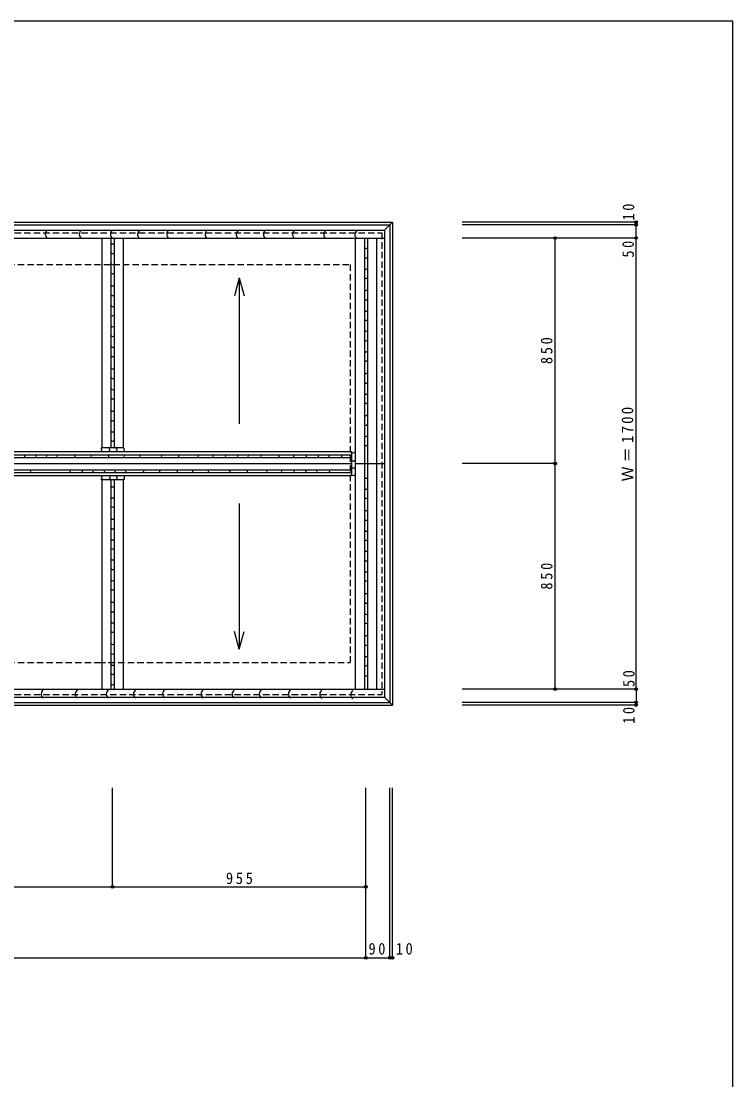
# Model space of a CAD drawing. Units: millimetres at full size, sheet at 1:20; details may follow other scales. Extents: x -5500 to 5680, y -3960 to 4020.
# Drawn here: x 2998 to 5680, y 30 to 4020 of the extents above; entities that cross this region are included whole.
import ezdxf

# ---------------------------------------------------------------- set-up
doc = ezdxf.new("R2010")
doc.units = ezdxf.units.MM
doc.header["$LTSCALE"] = 20
doc.header["$PDMODE"] = 32
doc.header["$PDSIZE"] = 10
doc.linetypes.add('DASHED1', pattern=[1.8, 1.2, -0.6])
doc.layers.add('0-0', color=134, linetype='Continuous')
doc.layers.add('1-0', color=5, linetype='Continuous')
doc.styles.add('ＭＳ ゴシック', font='')
doc.styles.get('ＭＳ ゴシック').set_extended_font_data('MS Gothic')

msp = doc.modelspace()

# ---------------------------------------------------------------- linework, layer by layer
at = {"layer": '0-0'}
for p, q in [((5680, 4020), (-5500, 4020)), ((5680, -3960), (5680, 4020))]:
    msp.add_line(p, q, dxfattribs=at)
at = {"layer": '1-0'}
for p, q in [((377.21, 3262.58), (4397.21, 3262.58)), ((387.21, 3252.58), (4387.21, 3252.58)), ((407.21, 3232.58), (4367.21, 3232.58)), ((4367.21, 3232.58), (4397.21, 3262.58)), ((4387.21, 3252.58), (4387.21, 1452.58)), ((4397.21, 3262.58), (4397.21, 1442.58)), ((407.21, 3202.58), (4367.21, 3202.58)), ((3302.21, 3202.58), (3302.21, 2412.58)), ((3336.21, 3202.58), (3336.21, 2412.58)), ((3348.21, 3202.58), (3348.21, 2412.58)), ((3382.21, 3202.58), (3382.21, 2412.58)), ((4257.21, 3202.58), (4257.21, 2307.58)), ((4257.21, 3202.58), (4257.21, 1502.58)), ((4291.21, 3202.58), (4291.21, 1502.58)), ((4303.21, 3202.58), (4303.21, 1502.58)), ((4337.21, 3202.58), (4337.21, 1502.58)), ((3819.71, 3052.58), (3801.59, 2984.96)), ((3819.71, 3052.58), (3819.71, 2502.58)), ((3819.71, 3052.58), (3837.83, 2984.96)), ((3302.21, 2412.58), (3382.21, 2412.58)), ((532.21, 2385.58), (4242.21, 2385.58)), ((532.21, 2375.58), (4242.21, 2375.58)), ((532.21, 2329.58), (4242.21, 2329.58)), ((532.21, 2319.58), (4242.21, 2319.58)), ((2427.21, 2352.58), (3382.21, 2352.58)), ((3382.21, 2352.58), (4242.21, 2352.58)), ((4257.21, 2352.58), (4367.21, 2352.58)), ((532.21, 2307.58), (4242.21, 2307.58)), ((3302.21, 2292.58), (3382.21, 2292.58)), ((3302.21, 2292.58), (3302.21, 1500.59)), ((3336.21, 2292.58), (3336.21, 1502.58)), ((3348.21, 2292.58), (3348.21, 1502.58)), ((3382.21, 2292.58), (3382.21, 1503.61)), ((3819.71, 2202.58), (3819.71, 1652.58)), ((3819.71, 1652.58), (3801.59, 1720.19)), ((3819.71, 1652.58), (3837.83, 1720.19)), ((407.21, 1502.58), (4367.21, 1502.58)), ((377.21, 1442.58), (4397.21, 1442.58)), ((387.21, 1452.58), (4387.21, 1452.58)), ((407.21, 1472.58), (4367.21, 1472.58))]:
    msp.add_line(p, q, dxfattribs=at)
at = {"layer": '1-0', "color": 4}
for p, q in [((5315.25, 3262.58), (4659.27, 3262.58)), ((5315.25, 3252.58), (4659.27, 3252.58)), ((5315.25, 3252.58), (5315.25, 3262.58)), ((5315.25, 3202.58), (5315.25, 3252.58)), ((5315.25, 3202.58), (4659.27, 3202.58)), ((5315.25, 3202.58), (4659.27, 3202.58)), ((5010.68, 3202.58), (4659.27, 3202.58)), ((5010.68, 2352.58), (5010.68, 3202.58)), ((5315.25, 1502.58), (5315.25, 3202.58)), ((5010.68, 2352.58), (4659.27, 2352.58)), ((5010.68, 1502.58), (5010.68, 2352.58)), ((5315.25, 1502.58), (4659.27, 1502.58)), ((5315.25, 1502.58), (4659.27, 1502.58)), ((5010.68, 1502.58), (4659.27, 1502.58)), ((5315.25, 1502.58), (5315.25, 1452.58)), ((5315.25, 1452.58), (4659.27, 1452.58)), ((5315.25, 1442.58), (4659.27, 1442.58)), ((5315.25, 1452.58), (5315.25, 1442.58)), ((3342.21, 757.18), (3342.21, 1130.23)), ((4297.21, 489.77), (4297.21, 1130.23)), ((4297.21, 489.77), (4297.21, 1130.23)), ((4297.21, 757.18), (4297.21, 1130.23)), ((4387.21, 489.77), (4387.21, 1130.23)), ((4397.21, 489.77), (4397.21, 1130.23)), ((2387.21, 757.18), (3342.21, 757.18)), ((3342.21, 757.18), (4297.21, 757.18)), ((477.21, 489.77), (4297.21, 489.77)), ((4297.21, 489.77), (4387.21, 489.77)), ((4387.21, 489.77), (4397.21, 489.77))]:
    msp.add_line(p, q, dxfattribs=at)
at = {"layer": '1-0', "color": 7, "linetype": 'DASHED1'}
for p, q in [((417.21, 3222.58), (4357.21, 3222.58)), ((4357.21, 3222.58), (4357.21, 1482.58)), ((537.21, 3102.58), (4237.21, 3102.58)), ((4237.21, 3102.58), (4237.21, 1602.58)), ((3291.49, 1602.58), (4237.21, 1602.58)), ((417.21, 1482.58), (4357.21, 1482.58))]:
    msp.add_line(p, q, dxfattribs=at)
at = {"layer": '1-0'}
for points in [[(4367.21, 3232.58), (4367.21, 1472.58), (4397.21, 1442.58)], [(532.21, 2397.58), (4242.21, 2397.58), (4242.21, 2307.58)]]:
    msp.add_lwpolyline(points, dxfattribs=at)
at = {"layer": '1-0', "color": 7, "linetype": 'DASHED1'}
msp.add_lwpolyline([(537.21, 3102.58), (537.21, 1602.58), (3291.49, 1602.58)], dxfattribs=at)
at = {"layer": '1-0'}
for centre, radius, start, end in [((3107.87, 3217.08), 19.32, 126.55276, 231.22449), ((3236.07, 3216.62), 19.32, 126.55276, 231.22449), ((3565.61, 3217.08), 19.32, 126.55276, 231.22449), ((3710.37, 3216.62), 19.32, 126.55276, 231.22449), ((4039.91, 3217.08), 19.32, 126.55276, 231.22449), ((3353.3, 3216.33), 19.32, 126.55276, 231.22449), ((3455.69, 3216.33), 19.32, 126.55276, 231.22449), ((3827.6, 3216.33), 19.32, 126.55276, 231.22449), ((3929.99, 3216.33), 19.32, 126.55276, 231.22449), ((4157.57, 3215.12), 19.32, 126.55276, 231.22449), ((4274.8, 3214.83), 19.32, 126.55276, 231.22449), ((3343.23, 3187.71), 7.43, 216.94213, 324.7185), ((4296.83, 3170.72), 7.43, 216.94213, 324.7185), ((3343.12, 3151.31), 7.43, 216.94213, 324.7185), ((4296.72, 3134.33), 7.43, 216.94213, 324.7185), ((3343.82, 3109.55), 7.43, 216.94213, 324.7185), ((4297.41, 3092.57), 7.43, 216.94213, 324.7185), ((3343.47, 3075.1), 7.43, 216.94213, 324.7185), ((4297.06, 3058.11), 7.43, 216.94213, 324.7185), ((3343.3, 3029.43), 7.43, 216.94213, 324.7185), ((4296.89, 3012.44), 7.43, 216.94213, 324.7185), ((3343.19, 2993.04), 7.43, 216.94213, 324.7185), ((4296.78, 2976.05), 7.43, 216.94213, 324.7185), ((3343.88, 2951.28), 7.43, 216.94213, 324.7185), ((4297.48, 2934.29), 7.43, 216.94213, 324.7185), ((3343.53, 2916.83), 7.43, 216.94213, 324.7185), ((4297.13, 2899.84), 7.43, 216.94213, 324.7185), ((3343.19, 2839.51), 7.43, 216.94213, 324.7185), ((3343.3, 2875.91), 7.43, 216.94213, 324.7185), ((4296.89, 2858.92), 7.43, 216.94213, 324.7185), ((3343.88, 2797.75), 7.43, 216.94213, 324.7185), ((4296.78, 2822.52), 7.43, 216.94213, 324.7185), ((3343.53, 2763.3), 7.43, 216.94213, 324.7185), ((4297.48, 2780.76), 7.43, 216.94213, 324.7185), ((4297.13, 2746.31), 7.43, 216.94213, 324.7185), ((3343.79, 2679.94), 7.43, 216.94213, 324.7185), ((3343.9, 2716.34), 7.43, 216.94213, 324.7185), ((4297.5, 2699.35), 7.43, 216.94213, 324.7185), ((3344.49, 2638.18), 7.43, 216.94213, 324.7185), ((4297.39, 2662.95), 7.43, 216.94213, 324.7185), ((3344.14, 2603.73), 7.43, 216.94213, 324.7185), ((4298.08, 2621.19), 7.43, 216.94213, 324.7185), ((4297.74, 2586.74), 7.43, 216.94213, 324.7185), ((3342.58, 2520.97), 7.43, 216.94213, 324.7185), ((3342.69, 2557.37), 7.43, 216.94213, 324.7185), ((4296.29, 2540.38), 7.43, 216.94213, 324.7185), ((3343.28, 2479.22), 7.43, 216.94213, 324.7185), ((4296.18, 2503.99), 7.43, 216.94213, 324.7185), ((3342.93, 2444.76), 7.43, 216.94213, 324.7185), ((4296.87, 2462.23), 7.43, 216.94213, 324.7185), ((3291.74, 2405.02), 9.76, 310.00528, 49.5403), ((3322.07, 2404.98), 9.76, 310.00528, 49.5403), ((3349.35, 2404.73), 9.76, 310.00528, 49.5403), ((3377.13, 2404.98), 9.76, 310.00528, 49.5403), ((4249.69, 2402.63), 9.76, 220.00528, 319.5403), ((4296.53, 2427.78), 7.43, 216.94213, 324.7185), ((3005.63, 2380.8), 6.12, 305.2299, 54.7701), ((3048.08, 2380.8), 6.12, 305.2299, 54.7701), ((3087.95, 2380.8), 6.12, 305.2299, 54.7701), ((3128.33, 2380.8), 6.12, 305.2299, 54.7701), ((3195.31, 2380.66), 6.12, 305.2299, 54.7701), ((3256.12, 2380.66), 6.12, 305.2299, 54.7701), ((3322.68, 2380.66), 6.12, 305.2299, 54.7701), ((3380.61, 2381.02), 6.12, 305.2299, 54.7701), ((3439.98, 2381.02), 6.12, 305.2299, 54.7701), ((3521.33, 2380.81), 6.12, 305.2299, 54.7701), ((3586.39, 2380.47), 6.12, 305.2299, 54.7701), ((3659.82, 2380.14), 6.12, 305.2299, 54.7701), ((3715.15, 2380.14), 6.12, 305.2299, 54.7701), ((3762.77, 2380.47), 6.12, 305.2299, 54.7701), ((3807.7, 2380.47), 6.12, 305.2299, 54.7701), ((3848.28, 2380.47), 6.12, 305.2299, 54.7701), ((3895.89, 2380.81), 6.12, 305.2299, 54.7701), ((3964.57, 2378.99), 6.12, 305.2299, 54.7701), ((4019.9, 2378.99), 6.12, 305.2299, 54.7701), ((4067.52, 2379.32), 6.12, 305.2299, 54.7701), ((4112.45, 2379.32), 6.12, 305.2299, 54.7701), ((4153.03, 2379.32), 6.12, 305.2299, 54.7701), ((4200.64, 2379.66), 6.12, 305.2299, 54.7701), ((4249.65, 2372.3), 9.76, 220.00528, 319.5403), ((3027.72, 2323.49), 6.12, 305.2299, 54.7701), ((3177.29, 2324.88), 6.12, 305.2299, 54.7701), ((3223.37, 2324.88), 6.12, 305.2299, 54.7701), ((3264.27, 2324.88), 6.12, 305.2299, 54.7701), ((3306.72, 2324.88), 6.12, 305.2299, 54.7701), ((3346.58, 2324.88), 6.12, 305.2299, 54.7701), ((3386.97, 2324.88), 6.12, 305.2299, 54.7701), ((3453.94, 2324.74), 6.12, 305.2299, 54.7701), ((3514.75, 2324.74), 6.12, 305.2299, 54.7701), ((3581.32, 2324.74), 6.12, 305.2299, 54.7701), ((3639.25, 2325.1), 6.12, 305.2299, 54.7701), ((3698.62, 2325.1), 6.12, 305.2299, 54.7701), ((3779.97, 2324.89), 6.12, 305.2299, 54.7701), ((3845.02, 2324.55), 6.12, 305.2299, 54.7701), ((3918.46, 2324.22), 6.12, 305.2299, 54.7701), ((3973.79, 2324.22), 6.12, 305.2299, 54.7701), ((4021.4, 2324.55), 6.12, 305.2299, 54.7701), ((4066.34, 2324.55), 6.12, 305.2299, 54.7701), ((4106.91, 2324.55), 6.12, 305.2299, 54.7701), ((4154.53, 2324.89), 6.12, 305.2299, 54.7701), ((4249.39, 2345.03), 9.76, 220.00528, 319.5403), ((3292.71, 2299.39), 9.76, 310.00528, 49.5403), ((3323.04, 2299.35), 9.76, 310.00528, 49.5403), ((3350.32, 2299.1), 9.76, 310.00528, 49.5403), ((3378.1, 2299.35), 9.76, 310.00528, 49.5403), ((4249.65, 2317.24), 9.76, 220.00528, 319.5403), ((4297.81, 2304.75), 7.43, 216.94213, 324.7185), ((3342.51, 2272.06), 7.43, 216.94213, 324.7185), ((4298.5, 2262.99), 7.43, 216.94213, 324.7185), ((3343.2, 2230.3), 7.43, 216.94213, 324.7185), ((4298.15, 2228.54), 7.43, 216.94213, 324.7185), ((3342.85, 2195.85), 7.43, 216.94213, 324.7185), ((4297.98, 2182.87), 7.43, 216.94213, 324.7185), ((3342.68, 2150.18), 7.43, 216.94213, 324.7185), ((4297.87, 2146.48), 7.43, 216.94213, 324.7185), ((3342.57, 2113.79), 7.43, 216.94213, 324.7185), ((4298.57, 2104.72), 7.43, 216.94213, 324.7185), ((3343.27, 2072.03), 7.43, 216.94213, 324.7185), ((4298.22, 2070.27), 7.43, 216.94213, 324.7185), ((3342.92, 2037.58), 7.43, 216.94213, 324.7185), ((4297.98, 2029.35), 7.43, 216.94213, 324.7185), ((3342.57, 1960.26), 7.43, 216.94213, 324.7185), ((3342.68, 1996.66), 7.43, 216.94213, 324.7185), ((4297.87, 1992.95), 7.43, 216.94213, 324.7185), ((4298.57, 1951.19), 7.43, 216.94213, 324.7185), ((3342.92, 1884.05), 7.43, 216.94213, 324.7185), ((3343.27, 1918.5), 7.43, 216.94213, 324.7185), ((4298.22, 1916.74), 7.43, 216.94213, 324.7185), ((4298.59, 1869.78), 7.43, 216.94213, 324.7185), ((3343.18, 1800.69), 7.43, 216.94213, 324.7185), ((3343.29, 1837.08), 7.43, 216.94213, 324.7185), ((4298.48, 1833.38), 7.43, 216.94213, 324.7185), ((4299.17, 1791.62), 7.43, 216.94213, 324.7185), ((3343.53, 1724.48), 7.43, 216.94213, 324.7185), ((3343.87, 1758.93), 7.43, 216.94213, 324.7185), ((4298.83, 1757.17), 7.43, 216.94213, 324.7185), ((4297.38, 1710.81), 7.43, 216.94213, 324.7185), ((3341.97, 1641.72), 7.43, 216.94213, 324.7185), ((3342.08, 1678.12), 7.43, 216.94213, 324.7185), ((4297.27, 1674.41), 7.43, 216.94213, 324.7185), ((4297.96, 1632.66), 7.43, 216.94213, 324.7185), ((3342.32, 1565.51), 7.43, 216.94213, 324.7185), ((3342.66, 1599.96), 7.43, 216.94213, 324.7185), ((4297.62, 1598.2), 7.43, 216.94213, 324.7185), ((3342.68, 1526.41), 7.43, 216.94213, 324.7185), ((4297.98, 1559.1), 7.43, 216.94213, 324.7185), ((3092.54, 1484.43), 19.32, 126.55276, 231.22449), ((3220.74, 1483.97), 19.32, 126.55276, 231.22449), ((3337.98, 1483.67), 19.32, 126.55276, 231.22449), ((3440.37, 1483.67), 19.32, 126.55276, 231.22449), ((3550.28, 1484.43), 19.32, 126.55276, 231.22449), ((3695.05, 1483.97), 19.32, 126.55276, 231.22449), ((3812.28, 1483.67), 19.32, 126.55276, 231.22449), ((3914.67, 1483.67), 19.32, 126.55276, 231.22449), ((4024.59, 1484.43), 19.32, 126.55276, 231.22449), ((4142.25, 1482.46), 19.32, 126.55276, 231.22449), ((4259.48, 1482.17), 19.32, 126.55276, 231.22449)]:
    msp.add_arc(centre, radius, start, end, dxfattribs=at)
at = {"layer": '1-0', "color": 4}
for p in [(5315.25, 3262.58), (5315.25, 3252.58), (5010.68, 3202.58), (5315.25, 3202.58), (5010.68, 2352.58), (5010.68, 1502.58), (5315.25, 1502.58), (5315.25, 1452.58), (5315.25, 1442.58), (3342.21, 757.18), (4297.21, 757.18), (4297.21, 489.77), (4387.21, 489.77), (4397.21, 489.77)]:
    msp.add_point(p, dxfattribs=at)

# ---------------------------------------------------------------- texts
at = {"layer": '1-0', "color": 7, "char_height": 43.99, "attachment_point": 7, "rotation": 90, "style": 'ＭＳ ゴシック'}
for s, insert in [('\\T1.36;\\W0.9;10', (5309.23, 3269)), ('\\T1.36;\\W0.9;50', (5307.68, 3128.83)), ('\\T1.38;\\W0.9;850', (5000.68, 2727.58)), ('\\T1.27;\\W0.95;Ｗ＝1700', (5305.25, 2285.08)), ('\\T1.38;\\W0.9;850', (5000.68, 1877.58)), ('\\T1.36;\\W0.9;50', (5310.34, 1510.48)), ('\\T1.36;\\W0.9;10', (5310.34, 1371.76))]:
    msp.add_mtext(s, dxfattribs=dict(at, insert=insert))
at = {"layer": '1-0', "color": 7, "char_height": 43.99, "attachment_point": 7, "style": 'ＭＳ ゴシック'}
for s, insert in [('\\T1.38;\\W0.9;955', (3769.71, 767.18)), ('\\T1.36;\\W0.9;90', (4307.01, 501.52)), ('\\T1.36;\\W0.9;10', (4409.92, 501.52))]:
    msp.add_mtext(s, dxfattribs=dict(at, insert=insert))

doc.saveas('drawing.dxf')
